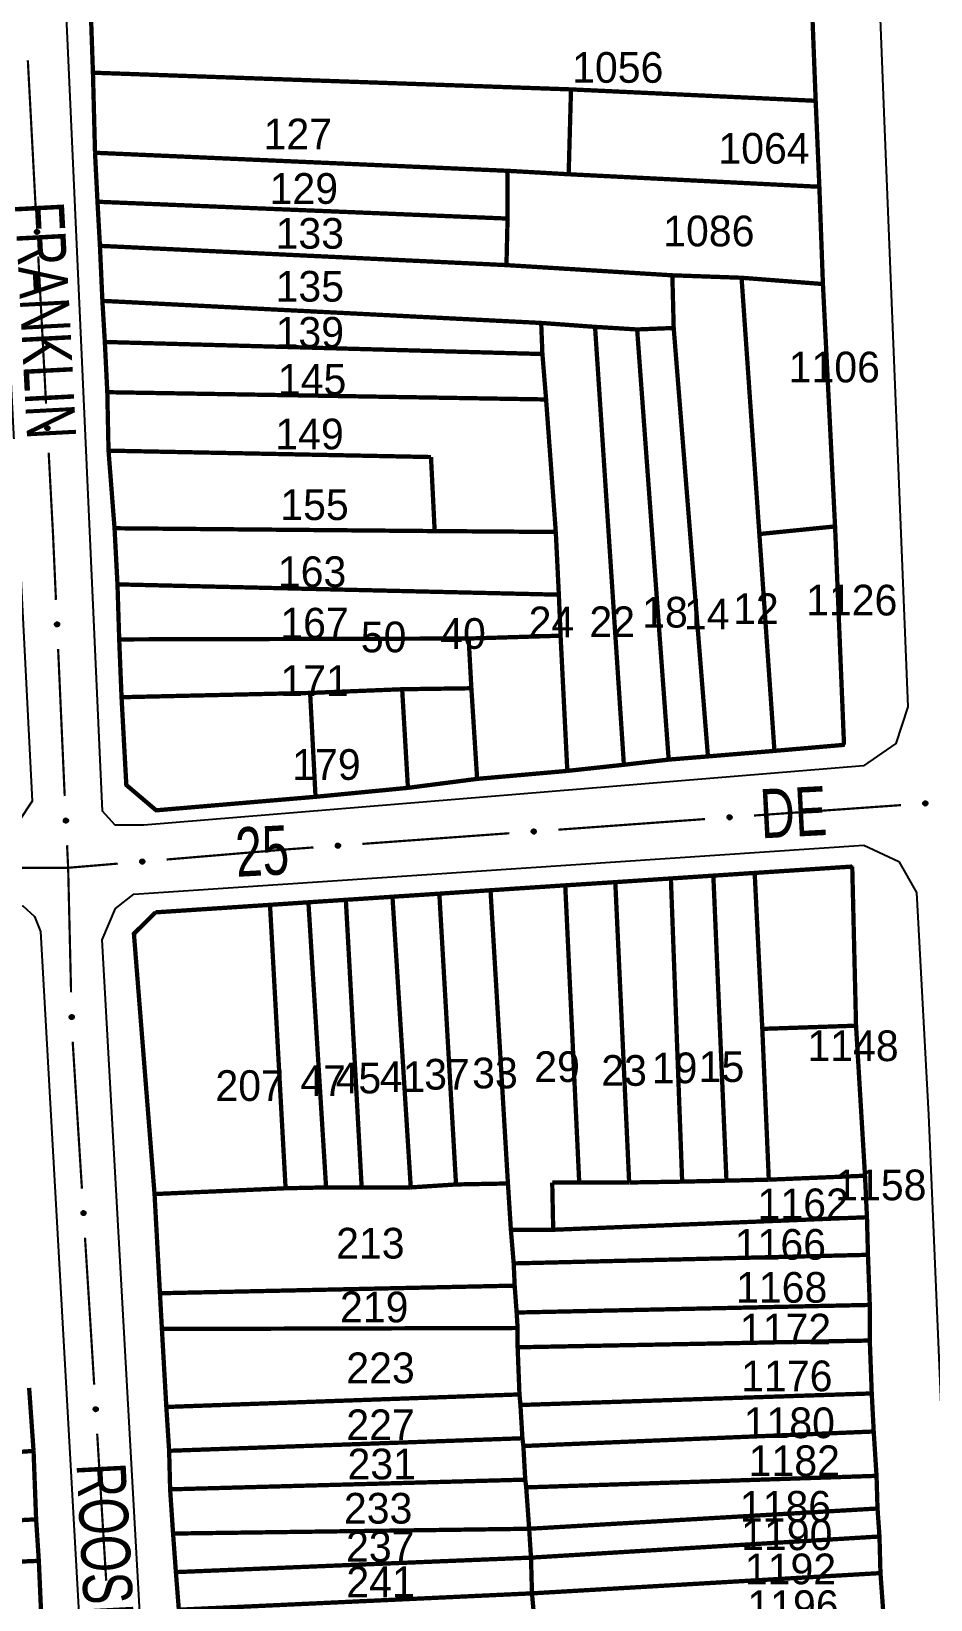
# Model space of a CAD drawing. Extents: x 202481 to 204056, y 4838981 to 4840330.
# Drawn here: x 202664.1 to 202737.4, y 4839631.7 to 4839759.5 of the extents above; entities that cross this region are included whole.
import ezdxf
from ezdxf.enums import TextEntityAlignment as Align

# ---------------------------------------------------------------- set-up
doc = ezdxf.new("R2010")
doc.units = 0
doc.header["$LTSCALE"] = 1.5
doc.header["$MEASUREMENT"] = 0
for name, color, linetype in [('CD_MALHA_LOTES', 7, 'CONTINUOUS'), ('RU-QUADRA', 210, 'CONTINUOUS'), ('SV-EIXO-RUA-PAV', 20, 'CONTINUOUS'), ('SV-RUA-PAVIM', 7, 'CONTINUOUS'), ('SV-TXT-RUA-PAV', 7, 'CONTINUOUS'), ('Th_NmrPort', 1, 'CONTINUOUS')]:
    doc.layers.add(name, color=color, linetype=linetype)
doc.styles.add('ARIAL', font='ARIAL.SHX')

msp = doc.modelspace()

# ---------------------------------------------------------------- linework, layer by layer
at = {"layer": 'CD_MALHA_LOTES', "linetype": 'Continuous', "const_width": 0.35, "flags": 128}
for points in [[(202727.49, 4839768.04), (202728.04, 4839753.81)], [(202669.14, 4839756.1), (202668.95, 4839761.6)], [(202669.31, 4839749.58), (202669.14, 4839756.1)], [(202669.14, 4839756.1), (202708.1, 4839754.74)], [(202707.91, 4839747.83), (202708.1, 4839754.74)], [(202708.1, 4839754.74), (202728.04, 4839753.81)], [(202728.04, 4839753.81), (202728.34, 4839746.81)], [(202669.51, 4839745.59), (202669.31, 4839749.58)], [(202669.31, 4839749.58), (202702.93, 4839748.11)], [(202702.93, 4839744.22), (202702.93, 4839748.11)], [(202702.93, 4839748.11), (202707.91, 4839747.83)], [(202728.34, 4839746.81), (202707.91, 4839747.83)], [(202728.34, 4839746.81), (202728.63, 4839738.89)], [(202669.71, 4839742), (202669.51, 4839745.59)], [(202669.51, 4839745.59), (202702.93, 4839744.22)], [(202702.84, 4839740.43), (202702.93, 4839744.22)], [(202669.71, 4839742), (202702.84, 4839740.43)], [(202669.91, 4839737.52), (202669.71, 4839742)], [(202716.36, 4839739.6), (202702.84, 4839740.43)], [(202716.36, 4839739.6), (202722, 4839739.4)], [(202716.47, 4839735.31), (202716.36, 4839739.6)], [(202723.45, 4839718.53), (202722, 4839739.4)], [(202722, 4839739.4), (202728.63, 4839738.89)], [(202728.63, 4839738.89), (202729.62, 4839719.15)], [(202669.91, 4839737.52), (202705.67, 4839735.72)], [(202670.11, 4839734.17), (202669.91, 4839737.52)], [(202705.77, 4839733.19), (202705.67, 4839735.72)], [(202705.67, 4839735.72), (202710.06, 4839735.4)], [(202712.41, 4839699.74), (202710.06, 4839735.4)], [(202710.06, 4839735.4), (202713.49, 4839735.19)], [(202713.49, 4839735.19), (202716.47, 4839735.31)], [(202716.06, 4839700.16), (202713.49, 4839735.19)], [(202719.26, 4839700.42), (202716.47, 4839735.31)], [(202670.31, 4839730.08), (202670.11, 4839734.17)], [(202670.11, 4839734.17), (202705.77, 4839733.19)], [(202706.07, 4839729.49), (202705.77, 4839733.19)], [(202670.41, 4839725.32), (202670.31, 4839730.08)], [(202670.31, 4839730.08), (202706.07, 4839729.49)], [(202706.86, 4839718.7), (202706.07, 4839729.49)], [(202670.9, 4839719), (202670.41, 4839725.32)], [(202670.41, 4839725.32), (202696.69, 4839724.8)], [(202696.69, 4839724.8), (202696.99, 4839718.77)], [(202670.9, 4839719), (202696.99, 4839718.77)], [(202671.14, 4839714.43), (202670.9, 4839719)], [(202696.99, 4839718.77), (202706.86, 4839718.7)], [(202707.11, 4839713.59), (202706.86, 4839718.7)], [(202723.45, 4839718.53), (202729.62, 4839719.15)], [(202724.68, 4839700.87), (202723.45, 4839718.53)], [(202729.62, 4839719.15), (202730.35, 4839701.36)], [(202671.14, 4839714.43), (202707.11, 4839713.59)], [(202671.28, 4839709.95), (202671.14, 4839714.43)], [(202707.25, 4839710.25), (202707.11, 4839713.59)], [(202671.28, 4839709.95), (202699.76, 4839710.02)], [(202671.47, 4839705.24), (202671.28, 4839709.95)], [(202699.76, 4839710.02), (202707.25, 4839710.25)], [(202699.98, 4839705.97), (202699.76, 4839710.02)], [(202707.8, 4839699.24), (202707.25, 4839710.25)], [(202686.84, 4839705.59), (202694.34, 4839705.89)], [(202694.34, 4839705.89), (202699.98, 4839705.97)], [(202694.81, 4839697.86), (202694.34, 4839705.89)], [(202700.45, 4839698.59), (202699.98, 4839705.97)], [(202671.47, 4839705.24), (202686.84, 4839705.59)], [(202687.28, 4839697.13), (202674.29, 4839696.03), (202671.86, 4839698.09), (202671.47, 4839705.24)], [(202687.28, 4839697.13), (202686.84, 4839705.59)], [(202724.68, 4839700.87), (202719.26, 4839700.42)], [(202730.35, 4839701.36), (202724.68, 4839700.87)], [(202707.8, 4839699.24), (202700.45, 4839698.59)], [(202712.41, 4839699.74), (202707.8, 4839699.24)], [(202716.06, 4839700.16), (202712.41, 4839699.74)], [(202719.26, 4839700.42), (202716.06, 4839700.16)], [(202700.45, 4839698.59), (202694.81, 4839697.86)], [(202694.81, 4839697.86), (202687.28, 4839697.13)], [(202711.71, 4839690.18), (202716.24, 4839690.48)], [(202716.24, 4839690.48), (202719.7, 4839690.71)], [(202717.16, 4839665.79), (202716.24, 4839690.48)], [(202719.7, 4839690.71), (202723.07, 4839690.93)], [(202720.77, 4839665.87), (202719.7, 4839690.71)], [(202723.07, 4839690.93), (202731.02, 4839691.45)], [(202723.69, 4839678.23), (202723.07, 4839690.93)], [(202731.02, 4839691.45), (202731.33, 4839678.49)], [(202693.55, 4839688.99), (202697.37, 4839689.24)], [(202697.37, 4839689.24), (202701.54, 4839689.52)], [(202698.73, 4839665.56), (202697.37, 4839689.24)], [(202701.54, 4839689.52), (202707.63, 4839689.92)], [(202702.96, 4839665.64), (202701.54, 4839689.52)], [(202707.63, 4839689.92), (202711.71, 4839690.18)], [(202708.77, 4839665.72), (202707.63, 4839689.92)], [(202712.84, 4839665.72), (202711.71, 4839690.18)], [(202683.57, 4839688.33), (202674.24, 4839687.72)], [(202683.57, 4839688.33), (202686.7, 4839688.54)], [(202684.84, 4839665.25), (202683.57, 4839688.33)], [(202686.7, 4839688.54), (202689.75, 4839688.74)], [(202688.14, 4839665.32), (202686.7, 4839688.54)], [(202689.75, 4839688.74), (202693.55, 4839688.99)], [(202691.04, 4839665.32), (202689.75, 4839688.74)], [(202695.04, 4839665.32), (202693.55, 4839688.99)], [(202674.24, 4839687.72), (202672.48, 4839685.98), (202674.16, 4839664.78)], [(202723.69, 4839678.23), (202731.33, 4839678.49)], [(202724.22, 4839665.95), (202723.69, 4839678.23)], [(202731.33, 4839678.49), (202732.06, 4839666.27)], [(202732.06, 4839666.27), (202724.22, 4839665.95)], [(202732.06, 4839666.27), (202732.22, 4839662.89)], [(202674.16, 4839664.78), (202684.84, 4839665.25)], [(202674.16, 4839664.78), (202674.6, 4839656.7)], [(202688.14, 4839665.32), (202684.84, 4839665.25)], [(202691.04, 4839665.32), (202688.14, 4839665.32)], [(202695.04, 4839665.32), (202691.04, 4839665.32)], [(202698.73, 4839665.56), (202695.04, 4839665.32)], [(202702.96, 4839665.64), (202698.73, 4839665.56)], [(202703.2, 4839661.87), (202702.96, 4839665.64)], [(202706.65, 4839661.87), (202706.57, 4839665.72)], [(202706.57, 4839665.72), (202708.77, 4839665.72)], [(202712.84, 4839665.72), (202708.77, 4839665.72)], [(202717.16, 4839665.79), (202712.84, 4839665.72)], [(202720.77, 4839665.87), (202717.16, 4839665.79)], [(202724.22, 4839665.95), (202720.77, 4839665.87)], [(202732.22, 4839662.89), (202706.65, 4839661.87)], [(202732.22, 4839662.89), (202732.3, 4839659.83)], [(202703.2, 4839661.87), (202706.65, 4839661.87)], [(202703.43, 4839659.13), (202703.2, 4839661.87)], [(202703.43, 4839659.13), (202732.3, 4839659.83)], [(202732.3, 4839659.83), (202732.45, 4839655.75)], [(202703.51, 4839657.32), (202703.43, 4839659.13)], [(202674.6, 4839656.7), (202703.51, 4839657.32)], [(202703.67, 4839655.13), (202703.51, 4839657.32)], [(202674.76, 4839653.79), (202674.6, 4839656.7)], [(202703.67, 4839655.13), (202732.45, 4839655.75)], [(202703.75, 4839653.87), (202703.67, 4839655.13)], [(202732.45, 4839655.75), (202732.45, 4839652.85)], [(202674.76, 4839653.79), (202703.75, 4839653.87)], [(202675.12, 4839647.44), (202674.76, 4839653.79)], [(202703.75, 4839652.3), (202703.75, 4839653.87)], [(202703.75, 4839652.3), (202732.45, 4839652.85)], [(202703.9, 4839648.46), (202703.75, 4839652.3)], [(202732.45, 4839652.85), (202732.61, 4839648.54)], [(202663.94, 4839648.99), (202664.3, 4839643.86)], [(202675.12, 4839647.44), (202703.9, 4839648.46)], [(202703.98, 4839647.6), (202703.9, 4839648.46)], [(202703.98, 4839647.6), (202732.61, 4839648.54)], [(202732.61, 4839648.54), (202732.77, 4839645.44)], [(202675.35, 4839643.87), (202675.12, 4839647.44)], [(202704.14, 4839644.89), (202703.98, 4839647.6)], [(202675.35, 4839643.87), (202704.14, 4839644.89)], [(202704.22, 4839644.26), (202704.14, 4839644.89)], [(202704.22, 4839644.26), (202732.77, 4839645.44)], [(202732.77, 4839645.44), (202733, 4839641.83)], [(202612.93, 4839640.19), (202664.3, 4839643.86)], [(202664.3, 4839643.86), (202664.51, 4839638.29)], [(202675.43, 4839640.73), (202675.35, 4839643.87)], [(202704.37, 4839641.52), (202704.22, 4839644.26)], [(202704.45, 4839640.89), (202733, 4839641.83)], [(202733, 4839641.83), (202733.08, 4839639.17)], [(202675.43, 4839640.73), (202704.37, 4839641.52)], [(202675.67, 4839637.13), (202675.43, 4839640.73)], [(202704.45, 4839640.89), (202704.37, 4839641.52)], [(202704.69, 4839637.52), (202704.45, 4839640.89)], [(202613.09, 4839635.48), (202664.51, 4839638.29)], [(202664.51, 4839638.29), (202664.73, 4839634.91)], [(202704.69, 4839637.52), (202733.08, 4839639.17)], [(202733.08, 4839639.17), (202733.24, 4839636.89)], [(202675.67, 4839637.13), (202704.69, 4839637.52)], [(202675.9, 4839633.99), (202675.67, 4839637.13)], [(202704.84, 4839635.17), (202704.69, 4839637.52)], [(202704.84, 4839635.17), (202733.24, 4839636.89)], [(202733.24, 4839636.89), (202733.32, 4839633.91)], [(202664.73, 4839634.91), (202613.11, 4839632.7)], [(202664.73, 4839634.91), (202665.01, 4839628.49)], [(202675.9, 4839633.99), (202704.84, 4839635.17)], [(202704.92, 4839632.26), (202704.84, 4839635.17)], [(202676.14, 4839630.93), (202675.9, 4839633.99)], [(202704.92, 4839632.26), (202733.32, 4839633.91)], [(202733.32, 4839633.91), (202733.55, 4839630.69)], [(202676.14, 4839630.93), (202704.92, 4839632.26)], [(202705.16, 4839629.6), (202704.92, 4839632.26)]]:
    msp.add_lwpolyline(points, dxfattribs=at)
at = {"layer": 'RU-QUADRA', "linetype": 'Continuous', "const_width": 0.18, "flags": 128}
for points in [[(202668.95, 4839761.6), (202669.14, 4839756.1), (202669.31, 4839749.58), (202669.51, 4839745.59), (202669.71, 4839742), (202669.91, 4839737.52), (202670.11, 4839734.17), (202670.31, 4839730.08), (202670.41, 4839725.32), (202670.9, 4839719), (202671.14, 4839714.43), (202671.28, 4839709.95), (202671.47, 4839705.24), (202671.86, 4839698.09), (202674.29, 4839696.03), (202687.28, 4839697.13), (202694.81, 4839697.86), (202700.45, 4839698.59), (202707.8, 4839699.24), (202712.41, 4839699.74), (202716.06, 4839700.16), (202719.26, 4839700.42), (202724.68, 4839700.87), (202730.33, 4839701.29), (202729.62, 4839719.15), (202728.63, 4839738.89), (202728.34, 4839746.81), (202728.04, 4839753.81), (202727.49, 4839768.04)], [(202676.14, 4839630.93), (202675.9, 4839633.99), (202675.67, 4839637.13), (202675.43, 4839640.73), (202675.35, 4839643.87), (202675.12, 4839647.44), (202674.76, 4839653.79), (202674.6, 4839656.7), (202674.16, 4839664.78), (202672.48, 4839685.98), (202674.24, 4839687.72), (202683.57, 4839688.33), (202686.7, 4839688.54), (202689.75, 4839688.74), (202693.55, 4839688.99), (202697.37, 4839689.24), (202701.54, 4839689.52), (202707.63, 4839689.92), (202711.71, 4839690.18), (202716.24, 4839690.48), (202719.7, 4839690.71), (202723.07, 4839690.93), (202731.02, 4839691.45), (202731.33, 4839678.49), (202732.06, 4839666.27), (202732.22, 4839662.89), (202732.3, 4839659.83), (202732.45, 4839655.75), (202732.45, 4839652.85), (202732.61, 4839648.54), (202732.77, 4839645.44), (202733, 4839641.83), (202733.08, 4839639.17), (202733.24, 4839636.89), (202733.32, 4839633.91), (202733.55, 4839630.69)], [(202663.94, 4839648.99), (202664.3, 4839643.86), (202664.51, 4839638.29), (202664.73, 4839634.91), (202665.01, 4839628.49)]]:
    msp.add_lwpolyline(points, dxfattribs=at)
at = {"layer": 'SV-EIXO-RUA-PAV', "const_width": 0.18}
for points in [[(202663.834578, 4839757.109429), (202664.471194, 4839745.126327)], [(202664.6834, 4839741.13196), (202665.320017, 4839729.148859)], [(202665.532222, 4839725.154492), (202665.85053, 4839719.162941)], [(202665.85053, 4839719.162941), (202665.89, 4839718.42)], [(202665.89, 4839718.42), (202666.124387, 4839713.169218)], [(202666.302764, 4839709.173197), (202666.793299, 4839698.18414)], [(202666.793299, 4839698.18414), (202666.81, 4839697.81)], [(202666.81, 4839697.81), (202666.839981, 4839697.185231)], [(202723.01933, 4839695.605991), (202734.989342, 4839696.453816)], [(202707.061037, 4839694.451492), (202719.029702, 4839695.318133)], [(202667.031711, 4839693.189829), (202667.079643, 4839692.190978)], [(202685.22, 4839692.87), (202687.113263, 4839693.00709)], [(202691.102818, 4839693.29597), (202703.071483, 4839694.162611)], [(202667.079643, 4839692.190978), (202667.12, 4839691.35)], [(202667.12, 4839691.35), (202671.167683, 4839691.689916)], [(202675.153653, 4839692.02465), (202685.118577, 4839692.861484)], [(202685.118577, 4839692.861484), (202685.22, 4839692.87)], [(202659.61, 4839691.33), (202666.181934, 4839691.347535)], [(202666.181934, 4839691.347535), (202667.12, 4839691.35)], [(202667.12, 4839691.35), (202667.357954, 4839681.194734)], [(202667.488087, 4839677.197404), (202668.242113, 4839665.221117)], [(202668.493455, 4839661.229022), (202668.933304, 4839654.242855)], [(202668.933304, 4839654.242855), (202668.97, 4839653.66)], [(202668.97, 4839653.66), (202669.240578, 4839649.252306)], [(202669.485667, 4839645.259822), (202670.220933, 4839633.282368)]]:
    msp.add_lwpolyline(points, dxfattribs=at)
at = {"layer": 'SV-EIXO-RUA-PAV'}
for points in [[(202664.6796, 4839743.278462), (202664.716429, 4839743.246281), (202664.741501, 4839743.211091), (202664.753965, 4839743.175722), (202664.75683, 4839743.141596), (202664.755828, 4839743.106354), (202664.746979, 4839743.071044), (202664.728476, 4839743.034031), (202664.696453, 4839742.99686), (202664.658717, 4839742.973545), (202664.624696, 4839742.95947), (202664.589283, 4839742.954434), (202664.555063, 4839742.955981), (202664.51869, 4839742.966386), (202664.481363, 4839742.985503), (202664.444765, 4839743.018608), (202664.420422, 4839743.053275), (202664.409264, 4839743.087802), (202664.404427, 4839743.123435), (202664.405881, 4839743.159403), (202664.414767, 4839743.194013), (202664.434083, 4839743.231561), (202664.467236, 4839743.26725), (202664.501535, 4839743.291924), (202664.535896, 4839743.303564), (202664.571085, 4839743.307536), (202664.606445, 4839743.306961), (202664.642309, 4839743.299543), (202664.6796, 4839743.278462)], [(202665.528422, 4839727.300993), (202665.565251, 4839727.268812), (202665.590324, 4839727.233623), (202665.602788, 4839727.198254), (202665.605652, 4839727.164128), (202665.60465, 4839727.128885), (202665.595801, 4839727.093576), (202665.577299, 4839727.056562), (202665.545275, 4839727.019391), (202665.507539, 4839726.996076), (202665.473518, 4839726.982002), (202665.438105, 4839726.976966), (202665.403885, 4839726.978512), (202665.367512, 4839726.988917), (202665.330185, 4839727.008034), (202665.293587, 4839727.041139), (202665.269244, 4839727.075807), (202665.258086, 4839727.110333), (202665.253249, 4839727.145967), (202665.254703, 4839727.181935), (202665.26359, 4839727.216545), (202665.282905, 4839727.254092), (202665.316058, 4839727.289781), (202665.350357, 4839727.314456), (202665.384718, 4839727.326095), (202665.419907, 4839727.330068), (202665.455267, 4839727.329493), (202665.491131, 4839727.322075), (202665.528422, 4839727.300993)], [(202666.317139, 4839711.319654), (202666.353694, 4839711.287162), (202666.378468, 4839711.251761), (202666.390632, 4839711.216288), (202666.393207, 4839711.182139), (202666.391907, 4839711.146906), (202666.382759, 4839711.111673), (202666.363944, 4839711.074817), (202666.331607, 4839711.037919), (202666.293675, 4839711.014924), (202666.259536, 4839711.001138), (202666.224082, 4839710.996402), (202666.189876, 4839710.998239), (202666.153592, 4839711.008951), (202666.116428, 4839711.028383), (202666.080112, 4839711.061797), (202666.056063, 4839711.096669), (202666.045199, 4839711.131289), (202666.040663, 4839711.166963), (202666.042422, 4839711.202917), (202666.051601, 4839711.23745), (202666.071233, 4839711.274833), (202666.104688, 4839711.31024), (202666.139195, 4839711.334623), (202666.173653, 4839711.345971), (202666.208874, 4839711.349646), (202666.244228, 4839711.348771), (202666.280028, 4839711.34105), (202666.317139, 4839711.319654)], [(202720.873224, 4839695.56199), (202720.904692, 4839695.59943), (202720.939394, 4839695.625174), (202720.974516, 4839695.638314), (202721.008581, 4839695.641834), (202721.043837, 4839695.641509), (202721.079309, 4839695.63334), (202721.116672, 4839695.615551), (202721.154451, 4839695.584248), (202721.178486, 4839695.546967), (202721.193212, 4839695.513222), (202721.198927, 4839695.477913), (202721.198037, 4839695.443669), (202721.188333, 4839695.407103), (202721.169937, 4839695.369416), (202721.137541, 4839695.332189), (202721.103347, 4839695.307184), (202721.069041, 4839695.295365), (202721.033507, 4839695.289845), (202720.997518, 4839695.290608), (202720.962743, 4839695.298828), (202720.924832, 4839695.317418), (202720.888513, 4839695.34988), (202720.863184, 4839695.383699), (202720.850887, 4839695.41783), (202720.846239, 4839695.452936), (202720.846135, 4839695.488301), (202720.852863, 4839695.524301), (202720.873224, 4839695.56199)], [(202736.833246, 4839696.694774), (202736.864773, 4839696.732165), (202736.899514, 4839696.757854), (202736.934658, 4839696.770939), (202736.968728, 4839696.774405), (202737.003983, 4839696.774025), (202737.039443, 4839696.7658), (202737.076777, 4839696.747953), (202737.114507, 4839696.71659), (202737.138484, 4839696.679271), (202737.153156, 4839696.645503), (202737.158816, 4839696.610185), (202737.157872, 4839696.575943), (202737.14811, 4839696.539392), (202737.129655, 4839696.501734), (202737.0972, 4839696.464558), (202737.062968, 4839696.439607), (202737.028643, 4839696.427842), (202736.9931, 4839696.422377), (202736.957113, 4839696.423197), (202736.922351, 4839696.431472), (202736.884469, 4839696.450122), (202736.848201, 4839696.482641), (202736.822925, 4839696.516499), (202736.810682, 4839696.55065), (202736.80609, 4839696.585763), (202736.806041, 4839696.621128), (202736.812825, 4839696.657117), (202736.833246, 4839696.694774)], [(202667.038913, 4839695.336322), (202667.075577, 4839695.303952), (202667.100468, 4839695.268635), (202667.112751, 4839695.233203), (202667.11544, 4839695.199062), (202667.114258, 4839695.163825), (202667.105228, 4839695.128562), (202667.086536, 4839695.091643), (202667.054323, 4839695.054637), (202667.016467, 4839695.031516), (202666.982375, 4839695.017616), (202666.946936, 4839695.012761), (202666.912725, 4839695.014483), (202666.876405, 4839695.025075), (202666.839177, 4839695.044382), (202666.802749, 4839695.077675), (202666.778584, 4839695.112466), (202666.767604, 4839695.14705), (202666.762949, 4839695.182708), (202666.764587, 4839695.218668), (202666.773651, 4839695.253232), (202666.793158, 4839695.29068), (202666.826494, 4839695.326198), (202666.86092, 4839695.350697), (202666.89534, 4839695.36216), (202666.930548, 4839695.365952), (202666.965905, 4839695.365196), (202667.001731, 4839695.357594), (202667.038913, 4839695.336322)], [(202704.915005, 4839694.406468), (202704.946473, 4839694.443908), (202704.981174, 4839694.469652), (202705.016297, 4839694.482793), (202705.050362, 4839694.486312), (202705.085617, 4839694.485987), (202705.12109, 4839694.477818), (202705.158452, 4839694.46003), (202705.196231, 4839694.428726), (202705.220267, 4839694.391445), (202705.234992, 4839694.3577), (202705.240707, 4839694.322391), (202705.239818, 4839694.288147), (202705.230113, 4839694.251581), (202705.211717, 4839694.213894), (202705.179321, 4839694.176667), (202705.145128, 4839694.151662), (202705.110822, 4839694.139844), (202705.075287, 4839694.134323), (202705.039298, 4839694.135086), (202705.004524, 4839694.143306), (202704.966612, 4839694.161897), (202704.930293, 4839694.194358), (202704.904965, 4839694.228177), (202704.892667, 4839694.262308), (202704.88802, 4839694.297414), (202704.887916, 4839694.332779), (202704.894643, 4839694.368779), (202704.915005, 4839694.406468)], [(202688.956785, 4839693.250946), (202688.988253, 4839693.288387), (202689.022955, 4839693.31413), (202689.058077, 4839693.327271), (202689.092142, 4839693.33079), (202689.127398, 4839693.330466), (202689.16287, 4839693.322296), (202689.200233, 4839693.304508), (202689.238012, 4839693.273205), (202689.262047, 4839693.235923), (202689.276773, 4839693.202179), (202689.282488, 4839693.166869), (202689.281598, 4839693.132625), (202689.271894, 4839693.096059), (202689.253498, 4839693.058372), (202689.221102, 4839693.021145), (202689.186908, 4839692.99614), (202689.152602, 4839692.984322), (202689.117068, 4839692.978801), (202689.081079, 4839692.979564), (202689.046304, 4839692.987784), (202689.008393, 4839693.006375), (202688.972074, 4839693.038837), (202688.946745, 4839693.072656), (202688.934448, 4839693.106787), (202688.9298, 4839693.141893), (202688.929696, 4839693.177258), (202688.936424, 4839693.213257), (202688.956785, 4839693.250946)], [(202673.00828, 4839691.954954), (202673.039315, 4839691.992754), (202673.073718, 4839692.018894), (202673.108688, 4839692.032438), (202673.14271, 4839692.036349), (202673.177967, 4839692.03643), (202673.213531, 4839692.028668), (202673.251095, 4839692.011311), (202673.289232, 4839691.980444), (202673.313694, 4839691.943442), (202673.328807, 4839691.909868), (202673.334927, 4839691.874627), (202673.334432, 4839691.840375), (202673.325148, 4839691.8037), (202673.307187, 4839691.765804), (202673.275221, 4839691.728207), (202673.241317, 4839691.702811), (202673.207149, 4839691.690599), (202673.171681, 4839691.68467), (202673.135686, 4839691.685019), (202673.100819, 4839691.692838), (202673.062696, 4839691.710992), (202673.026006, 4839691.743034), (202673.00029, 4839691.776559), (202672.987601, 4839691.810547), (202672.982551, 4839691.845597), (202672.98204, 4839691.880958), (202672.988353, 4839691.917033), (202673.00828, 4839691.954954)], [(202667.511489, 4839679.341502), (202667.547348, 4839679.308243), (202667.571366, 4839679.272326), (202667.582776, 4839679.236603), (202667.584627, 4839679.202407), (202667.582581, 4839679.16721), (202667.572689, 4839679.132178), (202667.553098, 4839679.095729), (202667.519987, 4839679.059524), (202667.481576, 4839679.037338), (202667.447152, 4839679.024278), (202667.411606, 4839679.020294), (202667.377447, 4839679.022855), (202667.341398, 4839679.034333), (202667.304654, 4839679.054548), (202667.269054, 4839679.088724), (202667.245749, 4839679.124097), (202667.23562, 4839679.15894), (202667.231841, 4839679.194701), (202667.234361, 4839679.23061), (202667.244269, 4839679.264941), (202667.264689, 4839679.3019), (202667.298886, 4839679.33659), (202667.333901, 4839679.360237), (202667.368592, 4839679.370853), (202667.403883, 4839679.37378), (202667.439211, 4839679.372157), (202667.474839, 4839679.36368), (202667.511489, 4839679.341502)], [(202668.468619, 4839663.375383), (202668.505761, 4839663.343564), (202668.531177, 4839663.308622), (202668.543987, 4839663.273378), (202668.547186, 4839663.239281), (202668.54653, 4839663.20403), (202668.538027, 4839663.168636), (202668.519888, 4839663.131443), (202668.488231, 4839663.093959), (202668.450725, 4839663.070276), (202668.416843, 4839663.055869), (202668.381481, 4839663.050486), (202668.347248, 4839663.051697), (202668.310774, 4839663.061745), (202668.273262, 4839663.080495), (202668.236341, 4839663.11324), (202668.211659, 4839663.147667), (202668.200164, 4839663.182083), (202668.194978, 4839663.217667), (202668.196079, 4839663.253648), (202668.204626, 4839663.288343), (202668.223572, 4839663.326078), (202668.256374, 4839663.362091), (202668.29043, 4839663.3871), (202668.324675, 4839663.399075), (202668.359824, 4839663.403392), (202668.395188, 4839663.403164), (202668.431123, 4839663.396098), (202668.468619, 4839663.375383)], [(202669.464192, 4839647.406219), (202669.501285, 4839647.374342), (202669.526646, 4839647.33936), (202669.539401, 4839647.304096), (202669.542546, 4839647.269994), (202669.541835, 4839647.234744), (202669.533277, 4839647.199363), (202669.515079, 4839647.162199), (202669.483364, 4839647.124765), (202669.445821, 4839647.10114), (202669.411916, 4839647.086786), (202669.376546, 4839647.081459), (202669.342314, 4839647.082724), (202669.305857, 4839647.092829), (202669.268374, 4839647.111637), (202669.231505, 4839647.14444), (202669.206877, 4839647.178906), (202669.195435, 4839647.213339), (202669.190305, 4839647.248932), (202669.191463, 4839647.284911), (202669.200064, 4839647.319593), (202669.219069, 4839647.357298), (202669.251927, 4839647.393259), (202669.286022, 4839647.418215), (202669.320286, 4839647.430137), (202669.355441, 4839647.434399), (202669.390805, 4839647.434115), (202669.426729, 4839647.426993), (202669.464192, 4839647.406219)]]:
    msp.add_lwpolyline(points, close=True, dxfattribs=at)
for points in [[(202664.405881, 4839743.159403), (202664.420422, 4839743.053275)], [(202664.411189, 4839743.172408), (202664.431764, 4839743.042322)], [(202664.414767, 4839743.194013), (202664.444765, 4839743.018608)], [(202664.427093, 4839743.207414), (202664.462189, 4839743.009778)], [(202664.434083, 4839743.231561), (202664.481363, 4839742.985503)], [(202664.452391, 4839743.245652), (202664.499354, 4839742.978957)], [(202664.467236, 4839743.26725), (202664.51869, 4839742.966386)], [(202664.4835, 4839743.277367), (202664.535578, 4839742.965851)], [(202664.501535, 4839743.291924), (202664.555063, 4839742.955981)], [(202664.518132, 4839743.294238), (202664.571512, 4839742.958195)], [(202664.535896, 4839743.303564), (202664.589283, 4839742.954434)], [(202664.553197, 4839743.302933), (202664.604287, 4839742.958569)], [(202664.571085, 4839743.307536), (202664.624696, 4839742.95947)], [(202664.59006, 4839743.303525), (202664.643223, 4839742.97157)], [(202664.606445, 4839743.306961), (202664.658717, 4839742.973545)], [(202664.624487, 4839743.298521), (202664.677782, 4839742.989803)], [(202664.642309, 4839743.299543), (202664.696453, 4839742.99686)], [(202664.659204, 4839743.288068), (202664.710399, 4839743.018865)], [(202664.6796, 4839743.278462), (202664.728476, 4839743.034031)], [(202664.698949, 4839743.260117), (202664.736915, 4839743.0599)], [(202664.716429, 4839743.246281), (202664.746979, 4839743.071044)], [(202664.730808, 4839743.226282), (202664.749949, 4839743.097487)], [(202664.741501, 4839743.211091), (202664.755828, 4839743.106354)], [(202665.254703, 4839727.181935), (202665.269244, 4839727.075807)], [(202665.260011, 4839727.19494), (202665.280587, 4839727.064854)], [(202665.26359, 4839727.216545), (202665.293587, 4839727.041139)], [(202665.275915, 4839727.229946), (202665.311011, 4839727.032309)], [(202665.282905, 4839727.254092), (202665.330185, 4839727.008034)], [(202665.301213, 4839727.268184), (202665.348176, 4839727.001489)], [(202665.316058, 4839727.289781), (202665.367512, 4839726.988917)], [(202665.332323, 4839727.299898), (202665.3844, 4839726.988382)], [(202665.350357, 4839727.314456), (202665.403885, 4839726.978512)], [(202665.366954, 4839727.316769), (202665.420334, 4839726.980726)], [(202665.384718, 4839727.326095), (202665.438105, 4839726.976966)], [(202665.40202, 4839727.325464), (202665.453109, 4839726.981101)], [(202665.419907, 4839727.330068), (202665.473518, 4839726.982002)], [(202665.438882, 4839727.326056), (202665.492045, 4839726.994101)], [(202665.455267, 4839727.329493), (202665.507539, 4839726.996076)], [(202665.473309, 4839727.321053), (202665.526604, 4839727.012334)], [(202665.491131, 4839727.322075), (202665.545275, 4839727.019391)], [(202665.508026, 4839727.310599), (202665.559222, 4839727.041396)], [(202665.528422, 4839727.300993), (202665.577299, 4839727.056562)], [(202665.547771, 4839727.282649), (202665.585737, 4839727.082432)], [(202665.565251, 4839727.268812), (202665.595801, 4839727.093576)], [(202665.57963, 4839727.248814), (202665.598771, 4839727.120018)], [(202665.590324, 4839727.233623), (202665.60465, 4839727.128885)], [(202666.042422, 4839711.202917), (202666.056063, 4839711.096669)], [(202666.04784, 4839711.215876), (202666.067313, 4839711.085621)], [(202666.051601, 4839711.23745), (202666.080112, 4839711.061797)], [(202666.06404, 4839711.250747), (202666.097461, 4839711.05282)], [(202666.071233, 4839711.274833), (202666.116428, 4839711.028383)], [(202666.08966, 4839711.288769), (202666.134363, 4839711.021686)], [(202666.104688, 4839711.31024), (202666.153592, 4839711.008951)], [(202666.121037, 4839711.320219), (202666.170475, 4839711.008273)], [(202666.139195, 4839711.334623), (202666.189876, 4839710.998239)], [(202666.15581, 4839711.336796), (202666.206343, 4839711.000313)], [(202666.173653, 4839711.345971), (202666.224082, 4839710.996402)], [(202666.190948, 4839711.345194), (202666.23912, 4839711.00041)], [(202666.208874, 4839711.349646), (202666.259536, 4839711.001138)], [(202666.227814, 4839711.345474), (202666.278165, 4839711.01308)], [(202666.244228, 4839711.348771), (202666.293675, 4839711.014924)], [(202666.262198, 4839711.340179), (202666.312877, 4839711.03102)], [(202666.280028, 4839711.34105), (202666.331607, 4839711.037919)], [(202666.296825, 4839711.329432), (202666.345739, 4839711.059805)], [(202666.317139, 4839711.319654), (202666.363944, 4839711.074817)], [(202666.336332, 4839711.301146), (202666.372601, 4839711.100614)], [(202666.353694, 4839711.287162), (202666.382759, 4839711.111673)], [(202666.367904, 4839711.267042), (202666.385953, 4839711.138089)], [(202666.378468, 4839711.251761), (202666.391907, 4839711.146906)], [(202720.852863, 4839695.524301), (202721.154451, 4839695.584248)], [(202720.864012, 4839695.541412), (202721.132182, 4839695.597769)], [(202720.873224, 4839695.56199), (202721.116672, 4839695.615551)], [(202720.891194, 4839695.581687), (202721.090645, 4839695.623491)], [(202720.904692, 4839695.59943), (202721.079309, 4839695.63334)], [(202720.924411, 4839695.614191), (202721.052815, 4839695.635801)], [(202720.939394, 4839695.625174), (202721.043837, 4839695.641509)], [(202736.806041, 4839696.621128), (202737.138484, 4839696.679271)], [(202736.80609, 4839696.585763), (202737.153156, 4839696.645503)], [(202736.809766, 4839696.604806), (202737.140732, 4839696.663814)], [(202736.810682, 4839696.55065), (202737.158816, 4839696.610185)], [(202736.811008, 4839696.567959), (202737.154416, 4839696.625113)], [(202736.812825, 4839696.657117), (202737.114507, 4839696.71659)], [(202736.814161, 4839696.639316), (202737.121892, 4839696.698046)], [(202736.82032, 4839696.533053), (202737.155369, 4839696.59235)], [(202736.822925, 4839696.516499), (202737.157872, 4839696.575943)], [(202736.824001, 4839696.674211), (202737.092259, 4839696.730146)], [(202736.833246, 4839696.694774), (202737.076777, 4839696.747953)], [(202736.837798, 4839696.498724), (202737.148348, 4839696.556286)], [(202736.848201, 4839696.482641), (202737.14811, 4839696.539392)], [(202736.851246, 4839696.714443), (202737.050763, 4839696.755934)], [(202736.864773, 4839696.732165), (202737.039443, 4839696.7658)], [(202736.870057, 4839696.468178), (202737.135882, 4839696.519837)], [(202736.884469, 4839696.450122), (202737.129655, 4839696.501734)], [(202736.884514, 4839696.746894), (202737.012952, 4839696.768303)], [(202736.899514, 4839696.757854), (202737.003983, 4839696.774025)], [(202736.908735, 4839696.443559), (202737.105722, 4839696.482134)], [(202736.922351, 4839696.431472), (202737.0972, 4839696.464558)], [(202736.944016, 4839696.428275), (202737.073719, 4839696.451141)], [(202736.957113, 4839696.423197), (202737.062968, 4839696.439607)], [(202666.764587, 4839695.218668), (202666.778584, 4839695.112466)], [(202666.769962, 4839695.231645), (202666.78987, 4839695.101456)], [(202666.773651, 4839695.253232), (202666.802749, 4839695.077675)], [(202666.786045, 4839695.266569), (202666.820127, 4839695.068755)], [(202666.793158, 4839695.29068), (202666.839177, 4839695.044382)], [(202666.811538, 4839695.304677), (202666.857134, 4839695.037745)], [(202666.826494, 4839695.326198), (202666.876405, 4839695.025075)], [(202666.84281, 4839695.336232), (202666.89329, 4839695.024453)], [(202666.86092, 4839695.350697), (202666.912725, 4839695.014483)], [(202666.877528, 4839695.352925), (202666.929185, 4839695.016613)], [(202666.89534, 4839695.36216), (202666.946936, 4839695.012761)], [(202666.912637, 4839695.36144), (202666.961961, 4839695.01682)], [(202666.930548, 4839695.365952), (202666.982375, 4839695.017616)], [(202666.949503, 4839695.361843), (202667.000964, 4839695.02962)], [(202666.965905, 4839695.365196), (202667.016467, 4839695.031516)], [(202666.983903, 4839695.356663), (202667.035616, 4839695.047676)], [(202667.001731, 4839695.357594), (202667.054323, 4839695.054637)], [(202667.018566, 4839695.346032), (202667.068381, 4839695.07657)], [(202667.038913, 4839695.336322), (202667.086536, 4839695.091643)], [(202667.058168, 4839695.317878), (202667.095107, 4839695.117469)], [(202667.075577, 4839695.303952), (202667.105228, 4839695.128562)], [(202667.089853, 4839695.28388), (202667.108333, 4839695.154988)], [(202667.100468, 4839695.268635), (202667.114258, 4839695.163825)], [(202704.887916, 4839694.332779), (202705.220267, 4839694.391445)], [(202704.88802, 4839694.297414), (202705.234992, 4839694.3577)], [(202704.891666, 4839694.316463), (202705.222539, 4839694.375992)], [(202704.892667, 4839694.262308), (202705.240707, 4839694.322391)], [(202704.892966, 4839694.279619), (202705.236285, 4839694.337312)], [(202704.894643, 4839694.368779), (202705.196231, 4839694.428726)], [(202704.896007, 4839694.35098), (202705.203645, 4839694.410194)], [(202704.902333, 4839694.244726), (202705.237289, 4839694.304551)], [(202704.905792, 4839694.385891), (202705.173963, 4839694.442247)], [(202704.915005, 4839694.406468), (202705.158452, 4839694.46003)], [(202704.932974, 4839694.426166), (202705.132425, 4839694.46797)], [(202704.946473, 4839694.443908), (202705.12109, 4839694.477818)], [(202704.966191, 4839694.458669), (202705.094595, 4839694.480279)], [(202704.981174, 4839694.469652), (202705.085617, 4839694.485987)], [(202720.846135, 4839695.488301), (202721.178486, 4839695.546967)], [(202720.846239, 4839695.452936), (202721.193212, 4839695.513222)], [(202720.849886, 4839695.471985), (202721.180759, 4839695.531514)], [(202720.850887, 4839695.41783), (202721.198927, 4839695.477913)], [(202720.851186, 4839695.43514), (202721.194504, 4839695.492834)], [(202720.854227, 4839695.506502), (202721.161865, 4839695.565716)], [(202720.860553, 4839695.400248), (202721.195508, 4839695.460073)], [(202720.863184, 4839695.383699), (202721.198037, 4839695.443669)], [(202720.878085, 4839695.365947), (202721.188544, 4839695.423998)], [(202720.888513, 4839695.34988), (202721.188333, 4839695.407103)], [(202720.910391, 4839695.335452), (202721.176135, 4839695.387529)], [(202720.924832, 4839695.317418), (202721.169937, 4839695.369416)], [(202720.949108, 4839695.310894), (202721.146035, 4839695.349779)], [(202720.962743, 4839695.298828), (202721.137541, 4839695.332189)], [(202720.984413, 4839695.295665), (202721.11408, 4839695.318735)], [(202720.997518, 4839695.290608), (202721.103347, 4839695.307184)], [(202688.929696, 4839693.177258), (202689.262047, 4839693.235923)], [(202688.9298, 4839693.141893), (202689.276773, 4839693.202179)], [(202688.933447, 4839693.160941), (202689.26432, 4839693.22047)], [(202688.934448, 4839693.106787), (202689.282488, 4839693.166869)], [(202688.934747, 4839693.124097), (202689.278065, 4839693.181791)], [(202688.936424, 4839693.213257), (202689.238012, 4839693.273205)], [(202688.937788, 4839693.195458), (202689.245426, 4839693.254672)], [(202688.944114, 4839693.089205), (202689.279069, 4839693.149029)], [(202688.946745, 4839693.072656), (202689.281598, 4839693.132625)], [(202688.947573, 4839693.230369), (202689.215743, 4839693.286726)], [(202688.956785, 4839693.250946), (202689.200233, 4839693.304508)], [(202688.961646, 4839693.054904), (202689.272105, 4839693.112954)], [(202688.972074, 4839693.038837), (202689.271894, 4839693.096059)], [(202688.974755, 4839693.270644), (202689.174206, 4839693.312448)], [(202688.988253, 4839693.288387), (202689.16287, 4839693.322296)], [(202688.993952, 4839693.024409), (202689.259696, 4839693.076485)], [(202689.007972, 4839693.303147), (202689.136376, 4839693.324758)], [(202689.008393, 4839693.006375), (202689.253498, 4839693.058372)], [(202689.022955, 4839693.31413), (202689.127398, 4839693.330466)], [(202689.032669, 4839692.99985), (202689.229596, 4839693.038735)], [(202704.904965, 4839694.228177), (202705.239818, 4839694.288147)], [(202704.919866, 4839694.210426), (202705.230324, 4839694.268476)], [(202704.930293, 4839694.194358), (202705.230113, 4839694.251581)], [(202704.952172, 4839694.17993), (202705.217916, 4839694.232007)], [(202704.966612, 4839694.161897), (202705.211717, 4839694.213894)], [(202704.990889, 4839694.155372), (202705.187815, 4839694.194257)], [(202705.004524, 4839694.143306), (202705.179321, 4839694.176667)], [(202705.026194, 4839694.140143), (202705.15586, 4839694.163213)], [(202705.039298, 4839694.135086), (202705.145128, 4839694.151662)], [(202672.98204, 4839691.880958), (202673.313694, 4839691.943442)], [(202672.982551, 4839691.845597), (202673.328807, 4839691.909868)], [(202672.985978, 4839691.864686), (202673.316144, 4839691.928016)], [(202672.987601, 4839691.810547), (202673.334927, 4839691.874627)], [(202672.987701, 4839691.827859), (202673.330333, 4839691.889497)], [(202672.988353, 4839691.917033), (202673.289232, 4839691.980444)], [(202672.989922, 4839691.899251), (202673.296858, 4839691.961998)], [(202672.997469, 4839691.793077), (202673.331714, 4839691.856749)], [(202672.999305, 4839691.934272), (202673.266809, 4839691.993708)], [(202673.00029, 4839691.776559), (202673.334432, 4839691.840375)], [(202673.00828, 4839691.954954), (202673.251095, 4839692.011311)], [(202673.015395, 4839691.75898), (202673.325165, 4839691.820596)], [(202673.026006, 4839691.743034), (202673.325148, 4839691.8037)], [(202673.026021, 4839691.974857), (202673.224979, 4839692.018951)], [(202673.039315, 4839691.992754), (202673.213531, 4839692.028668)], [(202673.048049, 4839691.728859), (202673.313177, 4839691.783987)], [(202673.058862, 4839692.00774), (202673.18701, 4839692.030825)], [(202673.062696, 4839691.710992), (202673.307187, 4839691.765804)], [(202673.073718, 4839692.018894), (202673.177967, 4839692.03643)], [(202673.087046, 4839691.704747), (202673.283512, 4839691.745894)], [(202689.046304, 4839692.987784), (202689.221102, 4839693.021145)], [(202689.067974, 4839692.984621), (202689.197641, 4839693.007691)], [(202689.081079, 4839692.979564), (202689.186908, 4839692.99614)], [(202673.100819, 4839691.692838), (202673.275221, 4839691.728207)], [(202673.122524, 4839691.689925), (202673.251916, 4839691.714484)], [(202673.135686, 4839691.685019), (202673.241317, 4839691.702811)], [(202667.234361, 4839679.23061), (202667.245749, 4839679.124097)], [(202667.240052, 4839679.243452), (202667.256762, 4839679.112813)], [(202667.244269, 4839679.264941), (202667.269054, 4839679.088724)], [(202667.256987, 4839679.277971), (202667.286208, 4839679.079381)], [(202667.264689, 4839679.3019), (202667.304654, 4839679.054548)], [(202667.283407, 4839679.315442), (202667.322443, 4839679.047472)], [(202667.298886, 4839679.33659), (202667.341398, 4839679.034333)], [(202667.315443, 4839679.346221), (202667.358263, 4839679.033298)], [(202667.333901, 4839679.360237), (202667.377447, 4839679.022855)], [(202667.350559, 4839679.362057), (202667.393954, 4839679.02458)], [(202667.368592, 4839679.370853), (202667.411606, 4839679.020294)], [(202667.385867, 4839679.369709), (202667.426726, 4839679.023983)], [(202667.403883, 4839679.37378), (202667.447152, 4839679.024278)], [(202667.422731, 4839679.369208), (202667.46603, 4839679.035823)], [(202667.439211, 4839679.372157), (202667.481576, 4839679.037338)], [(202667.456995, 4839679.363186), (202667.501115, 4839679.053024)], [(202667.474839, 4839679.36368), (202667.519987, 4839679.059524)], [(202667.491386, 4839679.351708), (202667.534579, 4839679.081106)], [(202667.511489, 4839679.341502), (202667.553098, 4839679.095729)], [(202667.530285, 4839679.322592), (202667.562299, 4839679.121337)], [(202667.547348, 4839679.308243), (202667.572689, 4839679.132178)], [(202667.561128, 4839679.287827), (202667.576442, 4839679.158521)], [(202667.571366, 4839679.272326), (202667.582581, 4839679.16721)], [(202668.196079, 4839663.253648), (202668.211659, 4839663.147667)], [(202668.20126, 4839663.266704), (202668.223109, 4839663.136826)], [(202668.204626, 4839663.288343), (202668.236341, 4839663.11324)], [(202668.21682, 4839663.301864), (202668.253851, 4839663.104581)], [(202668.223572, 4839663.326078), (202668.273262, 4839663.080495)], [(202668.241741, 4839663.340348), (202668.291316, 4839663.074126)], [(202668.256374, 4839663.362091), (202668.310774, 4839663.061745)], [(202668.272539, 4839663.372366), (202668.327667, 4839663.061376)], [(202668.29043, 4839663.3871), (202668.347248, 4839663.051697)], [(202668.307003, 4839663.389576), (202668.363674, 4839663.054072)], [(202668.324675, 4839663.399075), (202668.381481, 4839663.050486)], [(202668.341982, 4839663.398614), (202668.396444, 4839663.054768)], [(202668.359824, 4839663.403392), (202668.416843, 4839663.055869)], [(202668.378837, 4839663.399567), (202668.435251, 4839663.068149)], [(202668.395188, 4839663.403164), (202668.450725, 4839663.070276)], [(202668.413311, 4839663.394902), (202668.46963, 4839663.08672)], [(202668.431123, 4839663.396098), (202668.488231, 4839663.093959)], [(202668.448129, 4839663.384789), (202668.50196, 4839663.1161)], [(202668.468619, 4839663.375383), (202668.519888, 4839663.131443)], [(202668.488146, 4839663.357229), (202668.528072, 4839663.157394)], [(202668.505761, 4839663.343564), (202668.538027, 4839663.168636)], [(202668.520336, 4839663.323708), (202668.540737, 4839663.195106)], [(202668.531177, 4839663.308622), (202668.54653, 4839663.20403)], [(202669.191463, 4839647.284911), (202669.206877, 4839647.178906)], [(202669.196663, 4839647.297959), (202669.218309, 4839647.168047)], [(202669.200064, 4839647.319593), (202669.231505, 4839647.14444)], [(202669.212279, 4839647.333095), (202669.249001, 4839647.135754)], [(202669.219069, 4839647.357298), (202669.268374, 4839647.111637)], [(202669.23726, 4839647.37154), (202669.286418, 4839647.10524)], [(202669.251927, 4839647.393259), (202669.305857, 4839647.092829)], [(202669.268108, 4839647.403509), (202669.322749, 4839647.092433)], [(202669.286022, 4839647.418215), (202669.342314, 4839647.082724)], [(202669.302599, 4839647.420665), (202669.358745, 4839647.085073)], [(202669.320286, 4839647.430137), (202669.376546, 4839647.081459)], [(202669.337592, 4839647.429648), (202669.391516, 4839647.085717)], [(202669.355441, 4839647.434399), (202669.411916, 4839647.086786)], [(202669.374449, 4839647.430544), (202669.430343, 4839647.099038)], [(202669.390805, 4839647.434115), (202669.445821, 4839647.10114)], [(202669.408916, 4839647.425824), (202669.464751, 4839647.117555)], [(202669.426729, 4839647.426993), (202669.483364, 4839647.124765)], [(202669.443717, 4839647.415657), (202669.497128, 4839647.146884)], [(202669.464192, 4839647.406219), (202669.515079, 4839647.162199)], [(202669.483691, 4839647.388035), (202669.523304, 4839647.188137)], [(202669.501285, 4839647.374342), (202669.533277, 4839647.199363)], [(202669.515828, 4839647.354463), (202669.536029, 4839647.225829)], [(202669.526646, 4839647.33936), (202669.541835, 4839647.234744)]]:
    msp.add_lwpolyline(points, dxfattribs=at)
at = {"layer": 'SV-RUA-PAVIM', "linetype": 'Continuous'}
for points in [[(202663.39, 4839829.75, 6.08), (202661.46, 4839871.94, 5.94), (202661.28, 4839875.73, 5.94), (202662.46, 4839877.63, 5.74), (202665.02, 4839879.15, 5.9), (202725.38, 4839879.85, 5.56), (202727.24, 4839878.67, 5.2), (202728.62, 4839876.2, 5.26), (202728.9, 4839869.65, 4.94), (202730.59, 4839829.87, 4.94), (202733.63, 4839752.18, 5.15), (202735.56, 4839704.46, 5.59), (202734.56, 4839701.48, 5.58), (202731.94, 4839699.64, 5.67), (202673.29, 4839694.81, 5.78), (202670.96, 4839694.83, 5.71), (202669.91, 4839695.95, 5.71), (202667.03, 4839759.52, 6.24)], [(202737.24, 4839671.24, 5.88), (202740.01, 4839606.1, 7.14), (202742.8, 4839536.63, 9.64), (202742.84, 4839536.63, 9.76), (202743.12, 4839512.82, 10.5), (202741.09, 4839509.44, 10.66), (202737.3, 4839508.58, 10.78), (202683.14, 4839504.95, 10.88), (202681.11, 4839506.14, 10.9), (202680.05, 4839508.34, 10.89), (202674.69, 4839599.68, 6.66), (202669.89, 4839685.48, 5.35), (202670.97, 4839688.03, 5.36), (202672.48, 4839689.2, 5.38), (202731.96, 4839693.2, 5.68), (202734.81, 4839691.85, 5.57), (202736.27, 4839689.35, 5.63)]]:
    msp.add_polyline3d(points, close=True, dxfattribs=at)
msp.add_polyline3d([(202657.53, 4839829.75, 6.22), (202661.3, 4839752.79, 6.48), (202664.19, 4839696.78, 5.47), (202663.06, 4839695.09, 5.48), (202660.5, 4839694.25, 5.49), (202611.23, 4839690.85, 7.6), (202611.33, 4839685.1, 7.53), (202663.44, 4839688.25, 5.56), (202664.37, 4839687.37, 5.55), (202664.86, 4839686.16, 5.46), (202670.46, 4839586.68, 7.04), (202670.52, 4839582.13, 7.04), (202615.15, 4839582.66, 7.04), (202615.15, 4839580.8, 7.04), (202670.52, 4839580.27, 7.04)], dxfattribs=at)

# ---------------------------------------------------------------- texts
at = {"layer": 'SV-TXT-RUA-PAV', "style": 'ARIAL', "width": 0.7}
for s, rotation, p in [('FRANKLIN', 273, (202662.77, 4839745.48)), ('DE', 3, (202723.61, 4839693.74)), ('25', 3, (202680.86, 4839690.61)), ('ROOSEVELT', 273, (202667.8, 4839642.78))]:
    msp.add_text(s, height=4, rotation=rotation, dxfattribs=at).set_placement(p)
at = {"layer": 'Th_NmrPort', "color": 1}
for s, p in [('1056', (202708.193333, 4839756.53)), ('127', (202683.047796, 4839751.1105)), ('1064', (202720.11, 4839749.94)), ('129', (202683.537796, 4839746.6705)), ('133', (202684.024398, 4839743.016777)), ('1086', (202715.613333, 4839743.21)), ('135', (202684.024398, 4839738.706777)), ('139', (202684.024398, 4839734.956777)), ('1106', (202725.84, 4839732.13)), ('145', (202684.212232, 4839731.121619)), ('149', (202684.003333, 4839726.68)), ('155', (202684.41, 4839720.92)), ('163', (202684.21, 4839715.46)), ('12', (202721.31, 4839712.446667)), ('1126', (202727.26, 4839713.15)), ('167', (202684.41, 4839711.27)), ('24', (202704.65, 4839711.37)), ('22', (202709.6, 4839711.383333)), ('18', (202713.9, 4839712.163333)), ('14', (202717.31, 4839712.013333)), ('50', (202690.97, 4839710.15)), ('40', (202697.44, 4839710.43)), ('171', (202684.41, 4839706.59)), ('179', (202685.38, 4839699.76)), ('1148', (202727.365971, 4839676.85484)), ('29', (202705.105971, 4839675.15484)), ('47', (202686.035971, 4839674.01484)), ('45', (202688.915971, 4839674.22484)), ('41', (202692.522248, 4839674.331441)), ('37', (202696.135971, 4839674.53484)), ('33', (202700.045971, 4839674.63484)), ('23', (202710.565971, 4839674.84484)), ('19', (202714.685971, 4839675.05484)), ('15', (202718.505971, 4839675.15484)), ('207', (202679.122248, 4839673.611441)), ('1158', (202729.632248, 4839665.521441)), ('1162', (202723.303333, 4839663.98)), ('213', (202688.957657, 4839660.776276)), ('1166', (202721.443333, 4839660.68)), ('1168', (202721.55, 4839657.18)), ('219', (202689.274308, 4839655.578137)), ('1172', (202721.86, 4839653.78)), ('223', (202689.787657, 4839650.626276)), ('1176', (202721.97, 4839649.97)), ('227', (202689.787657, 4839645.986276)), ('1180', (202722.17, 4839646.15)), ('231', (202689.887657, 4839642.796276)), ('1182', (202722.58, 4839643.06)), ('233', (202689.593333, 4839639.19)), ('1186', (202721.86, 4839639.35)), ('1190', (202721.97, 4839637.03)), ('237', (202689.768559, 4839636.082248)), ('241', (202689.796042, 4839633.197858)), ('1192', (202722.27, 4839634.25)), ('1196', (202722.473333, 4839631.26))]:
    msp.add_text(s, height=2.5, dxfattribs=at).set_placement(p, align=Align.MIDDLE_LEFT)

doc.saveas('drawing.dxf')
